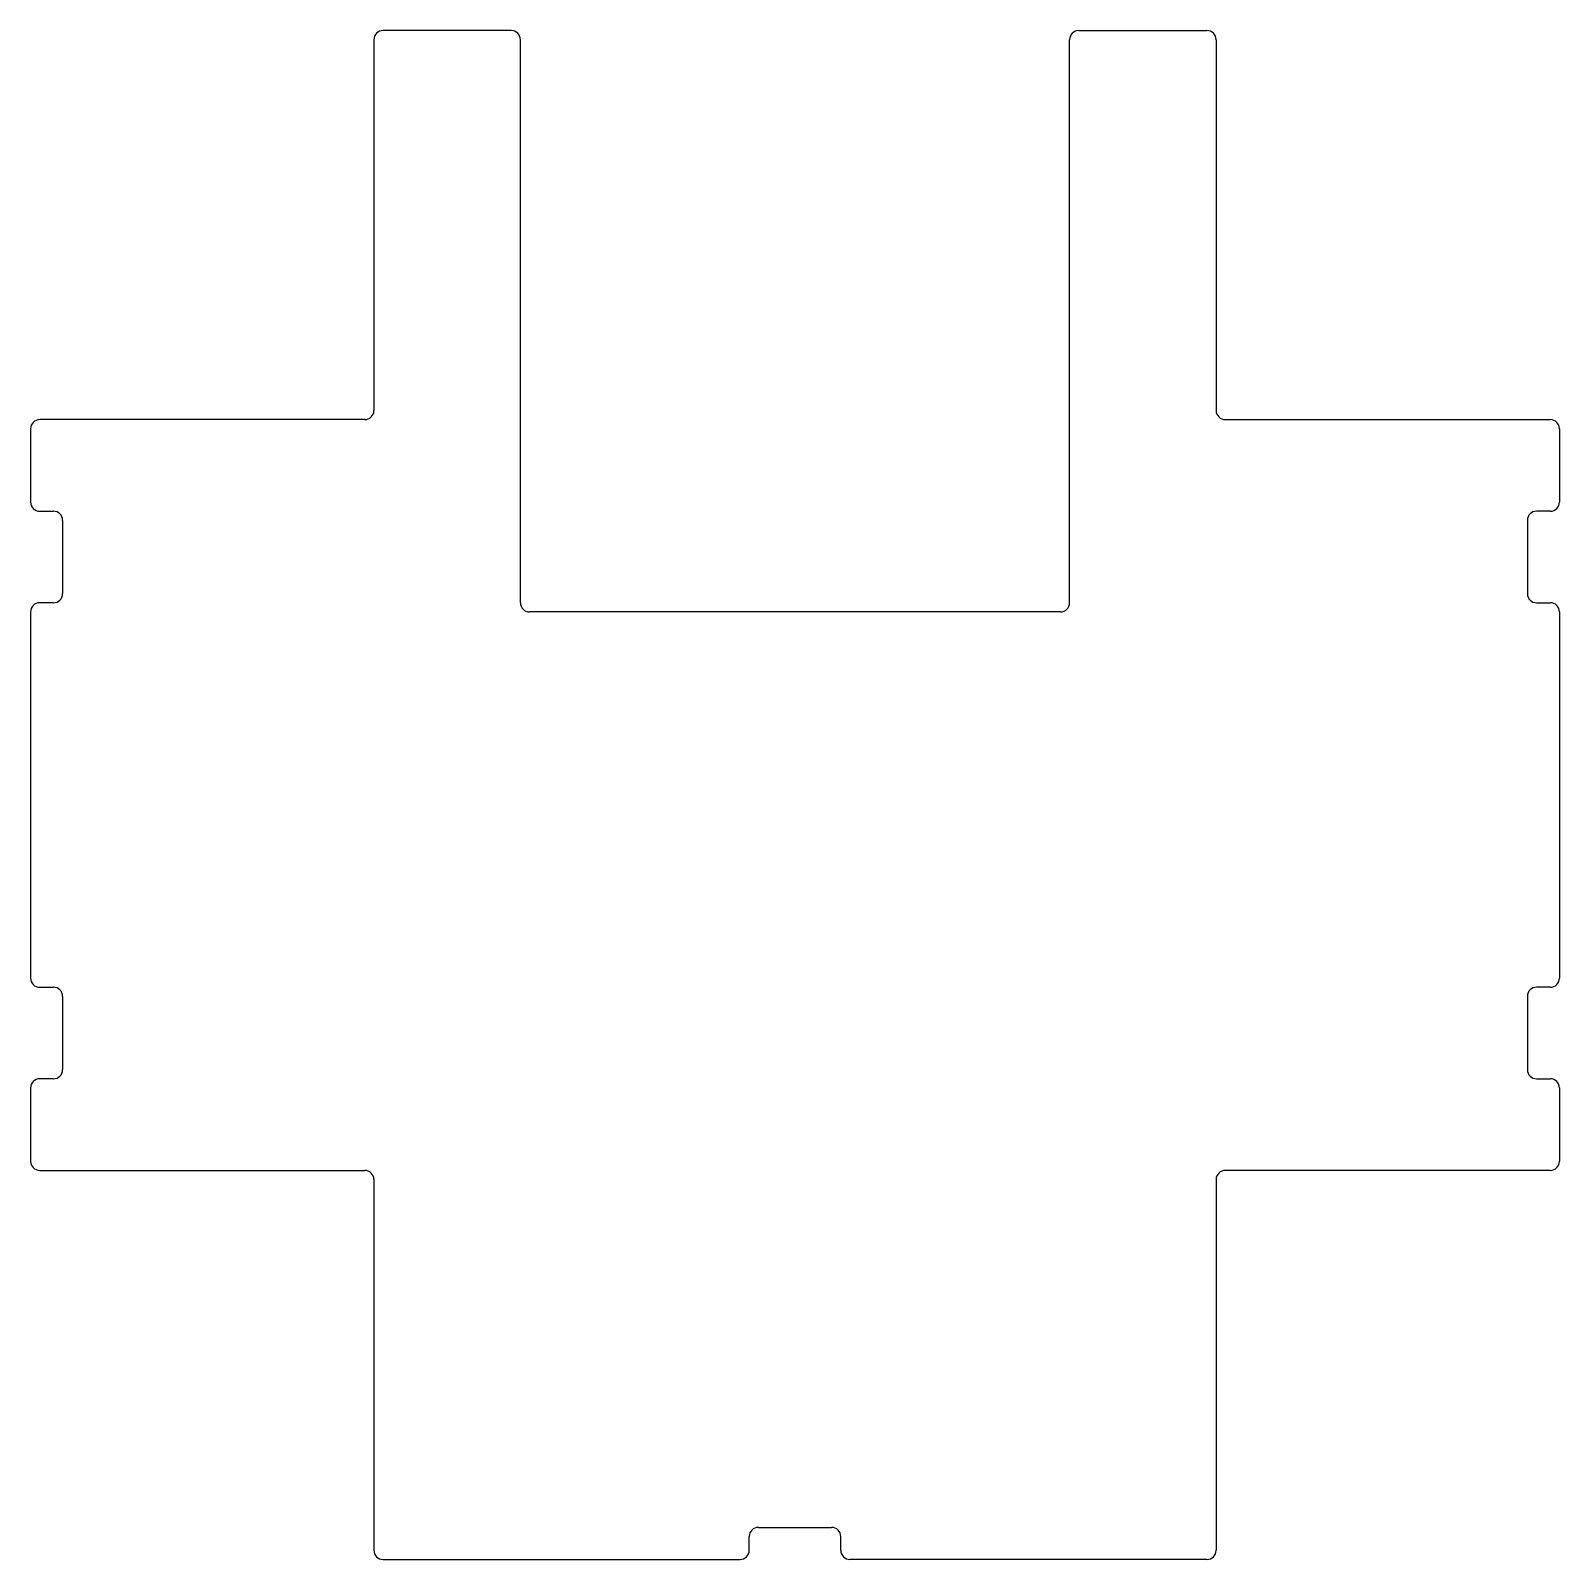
# Model space of a CAD drawing. Header units: millimetres. Extents: x -75 to 259, y -334 to 0.
import ezdxf

# ---------------------------------------------------------------- set-up
doc = ezdxf.new("R2010")
doc.units = ezdxf.units.MM

msp = doc.modelspace()

# ---------------------------------------------------------------- linework, layer by layer
at = {"color": 7, "linetype": 'Continuous', "lineweight": 25}
for p, q in [((30, 0), (2, 0)), ((154, 0), (182, 0)), ((0, -2), (0, -83)), ((32, -125), (32, -2)), ((152, -125), (152, -2)), ((184, -2), (184, -83)), ((-2, -85), (-73, -85)), ((186, -85), (257, -85)), ((-75, -87), (-75, -103)), ((259, -87), (259, -103)), ((-73, -105), (-70, -105)), ((257, -105), (254, -105)), ((-68, -107), (-68, -123)), ((252, -107), (252, -123)), ((-70, -125), (-73, -125)), ((254, -125), (257, -125)), ((-75, -127), (-75, -207)), ((150, -127), (34, -127)), ((259, -127), (259, -207)), ((-73, -209), (-70, -209)), ((257, -209), (254, -209)), ((-68, -211), (-68, -227)), ((252, -211), (252, -227)), ((-70, -229), (-73, -229)), ((254, -229), (257, -229)), ((-75, -231), (-75, -247)), ((259, -231), (259, -247)), ((-73, -249), (-2, -249)), ((257, -249), (186, -249)), ((0, -251), (0, -332)), ((184, -251), (184, -332)), ((84, -327), (100, -327)), ((82, -332), (82, -329)), ((102, -332), (102, -329)), ((2, -334), (80, -334)), ((182, -334), (104, -334))]:
    msp.add_line(p, q, dxfattribs=at)
for centre, start, end in [((2, -2), 90, 180), ((30, -2), 0, 90), ((154, -2), 90, 180), ((182, -2), 0, 90), ((-2, -83), 270, 0), ((186, -83), 180, 270), ((-73, -87), 90, 180), ((257, -87), 0, 90), ((-73, -103), 180, 270), ((257, -103), 270, 0), ((-70, -107), 0, 90), ((254, -107), 90, 180), ((-70, -123), 270, 0), ((254, -123), 180, 270), ((-73, -127), 90, 180), ((34, -125), 180, 270), ((150, -125), 270, 0), ((257, -127), 0, 90), ((-73, -207), 180, 270), ((257, -207), 270, 0), ((-70, -211), 0, 90), ((254, -211), 90, 180), ((-70, -227), 270, 0), ((254, -227), 180, 270), ((-73, -231), 90, 180), ((257, -231), 0, 90), ((-73, -247), 180, 270), ((257, -247), 270, 0), ((-2, -251), 0, 90), ((186, -251), 90, 180), ((84, -329), 90, 180), ((100, -329), 0, 90), ((2, -332), 180, 270), ((80, -332), 270, 0), ((104, -332), 180, 270), ((182, -332), 270, 0)]:
    msp.add_arc(centre, 2, start, end, dxfattribs=at)

doc.saveas('drawing.dxf')
